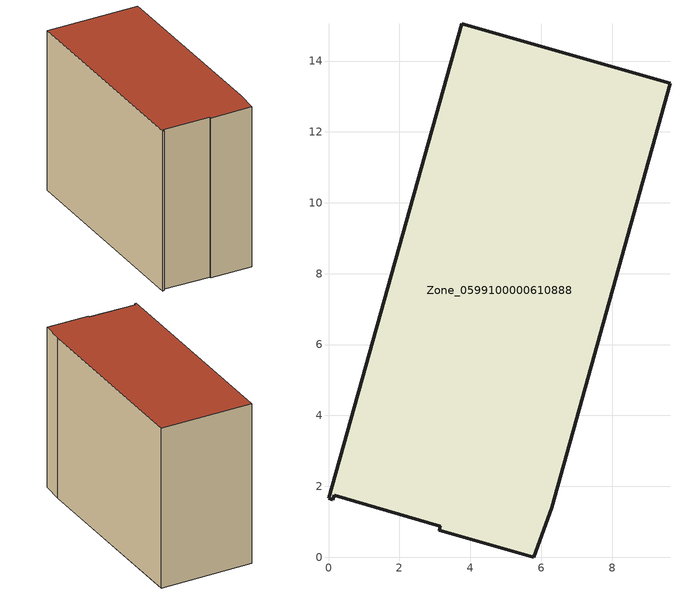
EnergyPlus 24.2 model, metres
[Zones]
Zone_0599100000610888
 floor ground (C_G): 3.12,0.76 3.16,0.88 0.16,1.75 0.12,1.62 0,1.66 3.76,15.05 9.64,13.37 6.3,1.39 5.79,0 z0
 wall outside (C_F): 5.79,0 6.3,1.39 9.64,13.37 3.76,15.05 0,1.66 0.12,1.62 0.16,1.75 3.16,0.88 3.12,0.76 5.79,0 z0:10.8
 roof outside (C_R): 3.16,0.88 3.12,0.76 5.79,0 6.3,1.39 9.64,13.37 3.76,15.05 0,1.66 0.12,1.62 0.16,1.75 z10.8
[BUILDING]
Pand.0599100000610888: North Axis=0; Terrain=City; Loads Convergence Tolerance Value=0.04; Temperature Convergence Tolerance Value=0.4; Solar Distribution=FullExterior; Maximum Number of Warmup Days=25; Minimum Number of Warmup Days=1
[Site:Location]
Rotterdam.The.Hague.AP_ZH_NLD Design_Conditions: Latitude=51.96; Longitude=4.45; Time Zone=1; Elevation=-4.5
[SITE:GROUNDTEMPERATURE:BUILDINGSURFACE]
18, 18, 18, 18, 18, 18, 18, 18, 18, 18, 18, 18
[MATERIAL] Thermal Absorptance=0.9; Solar Absorptance=0.7; Visible Absorptance=0.7
Name | Roughness | Thickness | Conductivity | Density | Specific Heat
G.TI.1946 | MediumSmooth | 0.15 | 1 | 540 | 1210
F.TI.1946 | Rough | 0.3 | 0.857143 | 1920 | 840
R.TI.1946 | MediumRough | 0.2 | 0.1 | 1500 | 1000
[CONSTRUCTION]
C_G: G.TI.1946
C_F: F.TI.1946
C_R: R.TI.1946
[ZONE]
Zone_0599100000610888: Type=1; Multiplier=1; Ceiling Height=Autocalculate; Volume=Autocalculate; Floor Area=autocalculate; Part of Total Floor Area=Yes
[ZONEINFILTRATION:DESIGNFLOWRATE]
Infil_Zone_0599100000610888: Zone or ZoneList or Space or SpaceList=Zone_0599100000610888; Schedule=AlwaysOn; Design Flow Rate Calculation Method=Flow/Area; Flow Rate per Floor Area=0.003; Constant Term Coefficient=1; Temperature Term Coefficient=0; Velocity Term Coefficient=0; Velocity Squared Term Coefficient=0
[HVACTEMPLATE:ZONE:IDEALLOADSAIRSYSTEM]
Zone_0599100000610888: Maximum Heating Supply Air Temperature=50; Minimum Cooling Supply Air Temperature=13; Maximum Heating Supply Air Humidity Ratio=0.0156; Minimum Cooling Supply Air Humidity Ratio=0.0077; Heating Limit=NoLimit; Cooling Limit=NoLimit; Dehumidification Control Type=ConstantSensibleHeatRatio; Cooling Sensible Heat Ratio=0.7; Dehumidification Setpoint=60; Humidification Control Type=None; Humidification Setpoint=30; Outdoor Air Method=None; Outdoor Air Flow Rate per Person=0.00944; Outdoor Air Flow Rate per Zone Floor Area=0; Outdoor Air Flow Rate per Zone=0; Demand Controlled Ventilation Type=None; Outdoor Air Economizer Type=NoEconomizer; Heat Recovery Type=None; Sensible Heat Recovery Effectiveness=0.7; Latent Heat Recovery Effectiveness=0.65
[ZONECONTROL:THERMOSTAT]
ThermostatControl_Zone_0599100000610888: Zone or ZoneList=Zone_0599100000610888; Control Type Schedule=DualSetpointControlType; Control 1=Thermostat_Zone_0599100000610888; Temperature Difference Between Cutout And Setpoint=0
[THERMOSTATSETPOINT:DUALSETPOINT]
Thermostat_Zone_0599100000610888: Heating Setpoint Temperature Schedule=HeatingSetpoint_Zone_0599100000610888; Cooling Setpoint Temperature Schedule=CoolingSetpoint_Zone_0599100000610888
[SCHEDULE:COMPACT]
HeatingSetpoint_Zone_0599100000610888: Through: 12/31, For: AllDays, Until: 24:00, 21
CoolingSetpoint_Zone_0599100000610888: Through: 12/31, For: AllDays, Until: 24:00, 24
DualSetpointControlType: Through: 12/31, For: AllDays, Until: 24:00, 4
AlwaysOn: Through: 12/31, For: AllDays, Until: 24:00, 1
